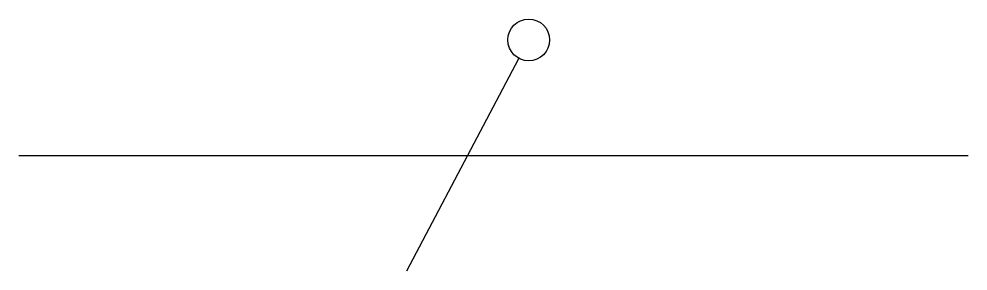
# Model space of a CAD drawing. Header units: millimetres. Extents: x 0 to 70, y -8.5 to 10.
import ezdxf

# ---------------------------------------------------------------- set-up
doc = ezdxf.new("R2010")
doc.units = ezdxf.units.MM
doc.layers.get('0').update_dxf_attribs({"lineweight": 25, "true_color": 0xffffff})

msp = doc.modelspace()

# ---------------------------------------------------------------- linework, layer by layer
for p, q in [((28.596, -8.5), (36.875, 7.139)), ((0, 0), (70, 0))]:
    msp.add_line(p, q)
msp.add_circle((37.596, 8.5), 1.54)

doc.saveas('drawing.dxf')
